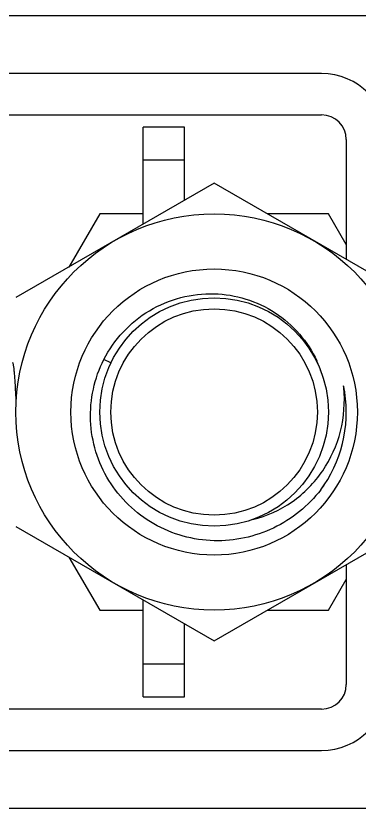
# Model space of a CAD drawing. Extents: x 27938 to 650306, y -92720 to 1524912.
# Drawn here: x 297588.3 to 297773.1, y 822379.5 to 822806.6 of the extents above; entities that cross this region are included whole.
import ezdxf

# ---------------------------------------------------------------- set-up
doc = ezdxf.new("R2010")
doc.units = 0
doc.header["$LTSCALE"] = 1000
doc.header["$MEASUREMENT"] = 0

msp = doc.modelspace()

# ---------------------------------------------------------------- linework, layer by layer
at = {"linetype": 'Continuous'}
for p, q in [((297906.72, 822806.62), (297532.66, 822806.62)), ((297752.87, 822775.48), (297459.26, 822775.48)), ((297459.26, 822753.24), (297752.87, 822753.24)), ((297679.03, 822746.56), (297656.78, 822746.56)), ((297656.78, 822694.28), (297656.78, 822746.56)), ((297679.03, 822707.12), (297679.03, 822746.56)), ((297766.22, 822739.89), (297766.22, 822675.27)), ((297679.03, 822728.77), (297656.78, 822728.77)), ((297695.04, 822716.37), (297588.27, 822654.73)), ((297801.81, 822654.73), (297695.04, 822716.37)), ((297633.4, 822699.85), (297616.88, 822671.24)), ((297656.78, 822699.85), (297633.4, 822699.85)), ((297756.68, 822699.85), (297723.65, 822699.85)), ((297766.22, 822683.33), (297756.68, 822699.85)), ((297639.46, 822619.52), (297635.65, 822621.34)), ((297750.32, 822620.62), (297750.38, 822620.49)), ((297588.27, 822531.44), (297695.04, 822469.79)), ((297695.04, 822469.79), (297801.81, 822531.44)), ((297616.88, 822514.92), (297633.4, 822486.31)), ((297766.22, 822510.89), (297766.22, 822446.27)), ((297756.68, 822486.31), (297766.22, 822502.83)), ((297656.78, 822439.6), (297656.78, 822491.88)), ((297633.4, 822486.31), (297656.78, 822486.31)), ((297723.65, 822486.31), (297756.68, 822486.31)), ((297679.03, 822439.6), (297679.03, 822479.04)), ((297656.78, 822457.4), (297679.03, 822457.4)), ((297656.78, 822439.6), (297679.03, 822439.6)), ((297752.87, 822432.93), (297459.26, 822432.93)), ((297459.26, 822410.68), (297752.87, 822410.68)), ((297532.66, 822379.54), (297906.72, 822379.54))]:
    msp.add_line(p, q, dxfattribs=at)
for radius in [106.77, 77.12, 61.55, 55.61]:
    msp.add_circle((297695.04, 822593.08), radius, dxfattribs=at)
for centre, radius, start, end in [((297752.87, 822739.89), 35.59, 0, 90), ((297752.87, 822739.89), 13.35, 0, 90), ((297694.31, 822594.72), 61.7, 18.159, 24.6875), ((297695.04, 822593.08), 71.16, 326.4585, 11.4585), ((297694.59, 822599.77), 70.58, 5.1831, 6.0541), ((297695.28, 822593.13), 70.91, 10.0541, 11.458), ((297695.01, 822593.08), 71.19, 7.6522, 10.0536), ((297695, 822593.12), 71.21, 323.0314, 324.3178), ((297696.13, 822594.52), 71.07, 322.4074, 323.2582), ((297695.19, 822592.99), 70.98, 324.3173, 326.4575), ((297696.23, 822594.44), 70.94, 323.2578, 325.0125), ((297752.87, 822446.27), 35.59, 270, 0), ((297752.87, 822446.27), 13.35, 270, 0)]:
    msp.add_arc(centre, radius, start, end, dxfattribs=at)
for points, knots in [([(297635.65, 822621.34), (297641.1, 822632.03), (297658.34, 822650.77), (297683.04, 822657.17), (297695.04, 822656.83)], [0, 0, 0, 0, 0.500108, 1, 1, 1, 1]), ([(297695.04, 822656.83), (297706.49, 822656.51), (297729.67, 822649.43), (297745.51, 822631.01), (297750.32, 822620.62)], [0, 0, 0, 0, 0.500095, 1, 1, 1, 1]), ([(297586.43, 822619.77), (297586.48, 822619.76), (297586.58, 822619.61), (297586.68, 822619.33), (297586.79, 822618.86), (297586.95, 822617.91), (297587.15, 822616.32), (297587.37, 822613.96), (297587.6, 822611.04), (297587.82, 822607.65), (297588.05, 822603.88), (297588.2, 822601.24), (297588.27, 822599.88)], [0, 0, 0, 0, 0.007976, 0.023399, 0.047119, 0.079188, 0.167777, 0.287121, 0.434165, 0.605074, 0.795358, 1, 1, 1, 1]), ([(297695.04, 822523.69), (297683.81, 822523.98), (297661.1, 822530.25), (297635.91, 822554.69), (297625.52, 822588.23), (297630.55, 822611.33), (297635.65, 822621.34)], [0, 0, 0, 0, 0.250101, 0.50014, 0.750107, 1, 1, 1, 1]), ([(297715.76, 822535.13), (297723.34, 822536.94), (297737.94, 822543.56), (297754.65, 822560.64), (297764.39, 822582.45), (297765.59, 822598.37), (297764.89, 822606.15)], [0, 0, 0, 0, 0.249708, 0.499636, 0.749734, 1, 1, 1, 1]), ([(297752.44, 822551.16), (297745.79, 822542.52), (297728.2, 822528.14), (297705.94, 822523.41), (297695.04, 822523.69)], [0, 0, 0, 0, 0.500072, 1, 1, 1, 1])]:
    msp.add_open_spline(points, degree=3, knots=knots, dxfattribs=at)

doc.saveas('drawing.dxf')
